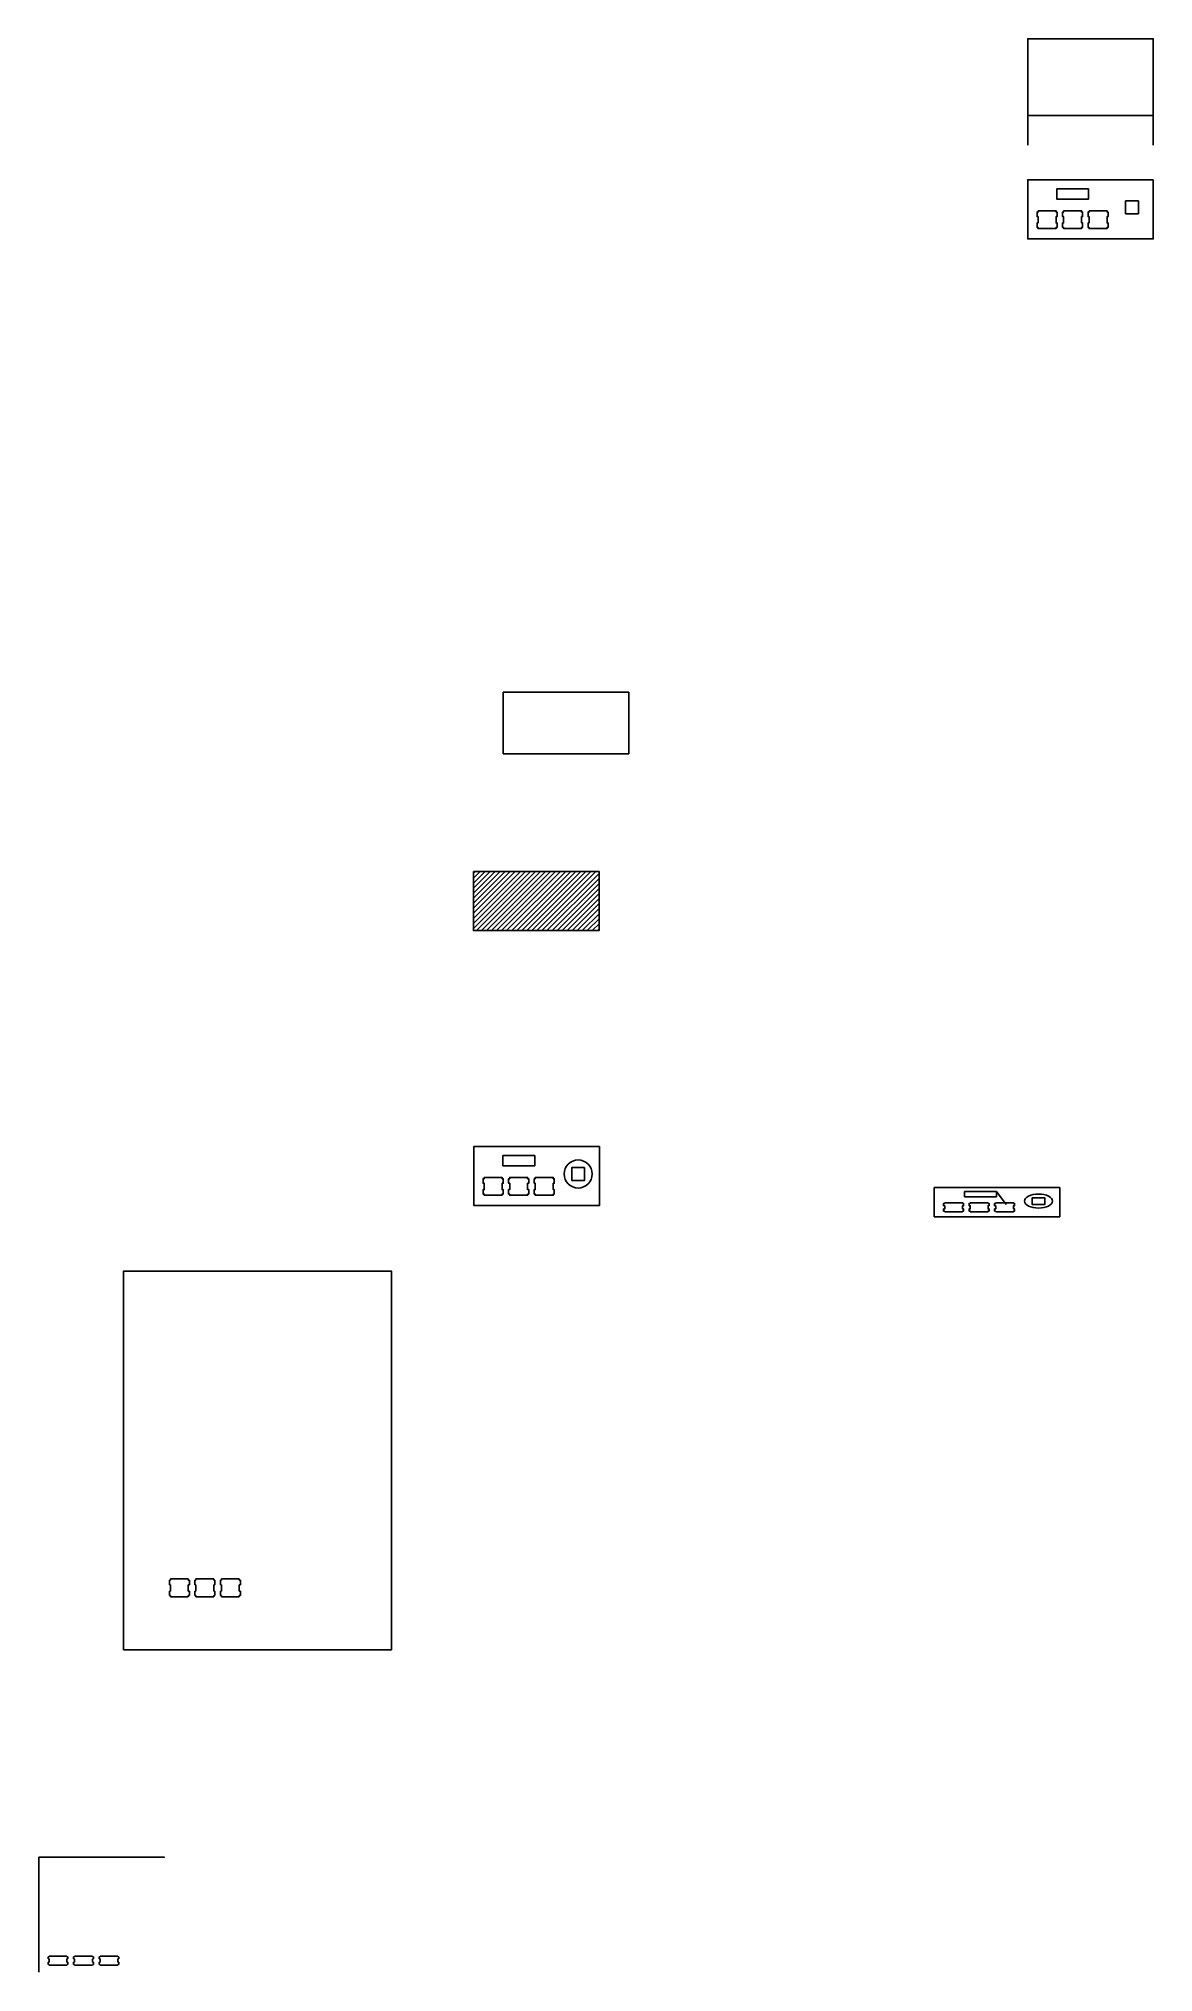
# Model space of a CAD drawing. Header units: centimetres. Extents: x 1 to 88, y 8 to 159.
import ezdxf

# ---------------------------------------------------------------- set-up
doc = ezdxf.new("R2010")
doc.units = ezdxf.units.CM
doc.layers.add('BLACK', color=1, linetype='Continuous')

msp = doc.modelspace()

# ---------------------------------------------------------------- hatches: boundary and pattern name
h = msp.add_hatch()
h.set_pattern_fill('ANSI31', color=256, scale=0.088)
h.paths.add_polyline_path([(44.65, 94.19), (34.8, 94.19), (34.8, 89.56), (44.65, 89.56)])

# ---------------------------------------------------------------- linework, layer by layer
for p, q in [((37.14, 108.24, 3.64), (37.14, 103.42, 3.64)), ((46.99, 108.24, 3.64), (37.14, 108.24, 3.64)), ((37.14, 108.24, 3.84), (46.99, 108.24, 3.84)), ((37.14, 103.42, 3.84), (37.14, 108.24, 3.84)), ((37.14, 108.24, 3.64), (37.14, 108.24, 3.84)), ((37.14, 108.24, 3.64), (37.14, 103.42, 3.64)), ((46.99, 108.24, 3.64), (37.14, 108.24, 3.64)), ((37.14, 108.24, 3.84), (46.99, 108.24, 3.84)), ((37.14, 103.42, 3.84), (37.14, 108.24, 3.84)), ((37.14, 108.24, 3.64), (37.14, 108.24, 3.84)), ((46.99, 103.42, 3.64), (46.99, 108.24, 3.64)), ((46.99, 108.24, 3.84), (46.99, 103.42, 3.84)), ((46.99, 108.24, 3.64), (46.99, 108.24, 3.84)), ((46.99, 103.42, 3.64), (46.99, 108.24, 3.64)), ((46.99, 108.24, 3.84), (46.99, 103.42, 3.84)), ((46.99, 108.24, 3.64), (46.99, 108.24, 3.84)), ((37.14, 103.42, 3.64), (46.99, 103.42, 3.64)), ((46.99, 103.42, 3.84), (37.14, 103.42, 3.84)), ((37.14, 103.42, 3.64), (37.14, 103.42, 3.84)), ((37.14, 103.42, 3.64), (46.99, 103.42, 3.64)), ((46.99, 103.42, 3.84), (37.14, 103.42, 3.84)), ((37.14, 103.42, 3.64), (37.14, 103.42, 3.84)), ((46.99, 103.42, 3.64), (46.99, 103.42, 3.84)), ((46.99, 103.42, 3.64), (46.99, 103.42, 3.84)), ((44.68, 72.63, 0.2), (34.83, 72.63, 0.2)), ((34.83, 72.63, 0.2), (34.83, 68, 0.2)), ((44.68, 72.63, 0.2), (34.83, 72.63, 0.2)), ((34.83, 72.63, 0.2), (34.83, 68, 0.2)), ((44.68, 68, 0.2), (44.68, 72.63, 0.2)), ((44.68, 68, 0.2), (44.68, 72.63, 0.2)), ((35.65, 70.2, 0.2), (37.05, 70.2, 0.2)), ((35.65, 70.2, 0.2), (37.05, 70.2, 0.2)), ((37.05, 70.2, 0.2), (37.05, 70.1, 0.2)), ((37.05, 70.2, 0.2), (37.05, 70.1, 0.2)), ((37.65, 70.2, 0.2), (39.05, 70.2, 0.2)), ((37.65, 70.2, 0.2), (39.05, 70.2, 0.2)), ((39.05, 70.2, 0.2), (39.05, 70.1, 0.2)), ((39.05, 70.2, 0.2), (39.05, 70.1, 0.2)), ((39.65, 70.2, 0.2), (41.05, 70.2, 0.2)), ((39.65, 70.2, 0.2), (41.05, 70.2, 0.2)), ((41.05, 70.2, 0.2), (41.05, 70.1, 0.2)), ((41.05, 70.2, 0.2), (41.05, 70.1, 0.2)), ((34.83, 68, 0.2), (44.68, 68, 0.2)), ((34.83, 68, 0.2), (44.68, 68, 0.2)), ((0.71, 7.88, 0.1), (0.71, 16.9, 0.1))]:
    msp.add_line(p, q)
at = {"extrusion": (-1, 0, 0)}
for p, q in [((34.83, 72.63, 0.2), (34.83, 68, 0.2)), ((70.93, 69.42, 4.21), (70.93, 67.11, 0.2))]:
    msp.add_line(p, q, dxfattribs=at)
at = {"extrusion": (0, 1, 0)}
msp.add_line((44.68, 72.63, 0.2), (34.83, 72.63, 0.2), dxfattribs=at)
at = {"extrusion": (1, 0, 0)}
for p, q in [((44.68, 68, 0.2), (44.68, 72.63, 0.2)), ((80.78, 67.11, 0.2), (80.78, 69.42, 4.21))]:
    msp.add_line(p, q, dxfattribs=at)
at = {"extrusion": (0, 0.5, 0.866025)}
msp.add_line((80.78, 69.42, 4.21), (70.93, 69.42, 4.21), dxfattribs=at)
at = {"extrusion": (0, -0.866025, 0.5)}
for p, q in [((80.78, 69.42, 4.21), (70.93, 69.42, 4.21)), ((70.93, 69.42, 4.21), (70.93, 67.11, 0.2)), ((80.78, 69.42, 4.21), (70.93, 69.42, 4.21)), ((70.93, 69.42, 4.21), (70.93, 67.11, 0.2)), ((80.78, 69.42, 4.21), (70.93, 69.42, 4.21)), ((70.93, 69.42, 4.21), (70.93, 67.11, 0.2)), ((80.78, 67.11, 0.2), (80.78, 69.42, 4.21)), ((80.78, 67.11, 0.2), (80.78, 69.42, 4.21)), ((80.78, 67.11, 0.2), (80.78, 69.42, 4.21)), ((70.93, 67.11, 0.2), (80.78, 67.11, 0.2)), ((70.93, 67.11, 0.2), (80.78, 67.11, 0.2)), ((70.93, 67.11, 0.2), (80.78, 67.11, 0.2)), ((71.75, 68.21, 2.1), (73.15, 68.21, 2.1)), ((71.75, 68.21, 2.1), (73.15, 68.21, 2.1)), ((73.15, 68.21, 2.1), (73.15, 68.16, 2.02)), ((73.15, 68.21, 2.1), (73.15, 68.16, 2.02)), ((73.75, 68.21, 2.1), (75.15, 68.21, 2.1)), ((73.75, 68.21, 2.1), (75.15, 68.21, 2.1)), ((75.15, 68.21, 2.1), (75.15, 68.16, 2.02)), ((75.15, 68.21, 2.1), (75.15, 68.16, 2.02)), ((75.75, 68.21, 2.1), (77.15, 68.21, 2.1)), ((75.75, 68.21, 2.1), (77.15, 68.21, 2.1)), ((77.15, 68.21, 2.1), (77.15, 68.16, 2.02)), ((77.15, 68.21, 2.1), (77.15, 68.16, 2.02))]:
    msp.add_line(p, q, dxfattribs=at)
at = {"extrusion": (0, -1, 0)}
msp.add_line((34.83, 68, 0.2), (44.68, 68, 0.2), dxfattribs=at)
at = {"extrusion": (0, -0.5, -0.866025)}
msp.add_line((70.93, 67.11, 0.2), (80.78, 67.11, 0.2), dxfattribs=at)
for points, elevation in [([(78.26, 153.45), (88.11, 153.45), (88.11, 159.48), (78.26, 159.48)], 4.01), ([(34.8, 94.19), (34.8, 89.56), (44.65, 89.56), (44.65, 94.19)], 0.2), ([(44.68, 72.63), (34.83, 72.63), (34.83, 68), (44.68, 68)], 0.2), ([(35.65, 70.2), (35.65, 70.1), (35.56, 70.1), (35.56, 69.75), (35.65, 69.75), (35.65, 69.25), (35.56, 69.25), (35.56, 68.9), (35.65, 68.9), (35.65, 68.8), (37.05, 68.8), (37.05, 68.9), (37.13, 68.9), (37.13, 69.25), (37.05, 69.25), (37.05, 69.75), (37.13, 69.75), (37.13, 70.1), (37.05, 70.1), (37.05, 70.2)], 0.2), ([(35.65, 70.1), (35.56, 70.1), (35.56, 69.75), (35.65, 69.75), (35.65, 69.25), (35.56, 69.25), (35.56, 68.9), (35.65, 68.9), (35.65, 68.8), (37.05, 68.8), (37.05, 68.9), (37.13, 68.9), (37.13, 69.25), (37.05, 69.25), (37.05, 69.75), (37.13, 69.75), (37.13, 70.1), (37.05, 70.1), (37.13, 70.1), (37.13, 69.75), (37.05, 69.75), (37.05, 69.25), (37.13, 69.25), (37.13, 68.9), (37.05, 68.9), (37.05, 68.8), (35.65, 68.8), (35.65, 68.9), (35.56, 68.9), (35.56, 69.25), (35.65, 69.25), (35.65, 69.75), (35.56, 69.75), (35.56, 70.1), (35.65, 70.1), (35.65, 70.2)], 0.2), ([(37.65, 70.2), (37.65, 70.1), (37.56, 70.1), (37.56, 69.75), (37.65, 69.75), (37.65, 69.25), (37.56, 69.25), (37.56, 68.9), (37.65, 68.9), (37.65, 68.8), (39.05, 68.8), (39.05, 68.9), (39.13, 68.9), (39.13, 69.25), (39.05, 69.25), (39.05, 69.75), (39.13, 69.75), (39.13, 70.1), (39.05, 70.1), (39.05, 70.2)], 0.2), ([(37.65, 70.1), (37.56, 70.1), (37.56, 69.75), (37.65, 69.75), (37.65, 69.25), (37.56, 69.25), (37.56, 68.9), (37.65, 68.9), (37.65, 68.8), (39.05, 68.8), (39.05, 68.9), (39.13, 68.9), (39.13, 69.25), (39.05, 69.25), (39.05, 69.75), (39.13, 69.75), (39.13, 70.1), (39.05, 70.1), (39.13, 70.1), (39.13, 69.75), (39.05, 69.75), (39.05, 69.25), (39.13, 69.25), (39.13, 68.9), (39.05, 68.9), (39.05, 68.8), (37.65, 68.8), (37.65, 68.9), (37.56, 68.9), (37.56, 69.25), (37.65, 69.25), (37.65, 69.75), (37.56, 69.75), (37.56, 70.1), (37.65, 70.1), (37.65, 70.2)], 0.2), ([(39.65, 70.2), (39.65, 70.1), (39.56, 70.1), (39.56, 69.75), (39.65, 69.75), (39.65, 69.25), (39.56, 69.25), (39.56, 68.9), (39.65, 68.9), (39.65, 68.8), (41.05, 68.8), (41.05, 68.9), (41.13, 68.9), (41.13, 69.25), (41.05, 69.25), (41.05, 69.75), (41.13, 69.75), (41.13, 70.1), (41.05, 70.1), (41.05, 70.2)], 0.2), ([(39.65, 70.1), (39.56, 70.1), (39.56, 69.75), (39.65, 69.75), (39.65, 69.25), (39.56, 69.25), (39.56, 68.9), (39.65, 68.9), (39.65, 68.8), (41.05, 68.8), (41.05, 68.9), (41.13, 68.9), (41.13, 69.25), (41.05, 69.25), (41.05, 69.75), (41.13, 69.75), (41.13, 70.1), (41.05, 70.1), (41.13, 70.1), (41.13, 69.75), (41.05, 69.75), (41.05, 69.25), (41.13, 69.25), (41.13, 68.9), (41.05, 68.9), (41.05, 68.8), (39.65, 68.8), (39.65, 68.9), (39.56, 68.9), (39.56, 69.25), (39.65, 69.25), (39.65, 69.75), (39.56, 69.75), (39.56, 70.1), (39.65, 70.1), (39.65, 70.2)], 0.2), ([(43.51, 70.97), (42.51, 70.97), (42.51, 69.97), (43.51, 69.97)], 0.2), ([(0.71, 16.9), (10.56, 16.9), (10.56, 16.9), (0.71, 16.9)], 0.1), ([(0.71, 16.9), (10.56, 16.9), (10.56, 16.9), (0.71, 16.9)], 0.1)]:
    msp.add_lwpolyline(points, close=True, dxfattribs=dict(elevation=elevation))
for points in [[(88.11, 148.42), (78.26, 148.42), (78.26, 143.79), (88.11, 143.79)], [(83.04, 147.71), (80.54, 147.71), (80.54, 146.91), (83.04, 146.91)], [(79.08, 145.99), (79.08, 145.89), (79, 145.89), (79, 145.54), (79.08, 145.54), (79.08, 145.04), (79, 145.04), (79, 144.69), (79.08, 144.69), (79.08, 144.59), (80.48, 144.59), (80.48, 144.69), (80.56, 144.69), (80.56, 145.04), (80.48, 145.04), (80.48, 145.54), (80.56, 145.54), (80.56, 145.89), (80.48, 145.89), (80.48, 145.99)], [(81.08, 145.99), (81.08, 145.89), (81, 145.89), (81, 145.54), (81.08, 145.54), (81.08, 145.04), (81, 145.04), (81, 144.69), (81.08, 144.69), (81.08, 144.59), (82.48, 144.59), (82.48, 144.69), (82.56, 144.69), (82.56, 145.04), (82.48, 145.04), (82.48, 145.54), (82.56, 145.54), (82.56, 145.89), (82.48, 145.89), (82.48, 145.99)], [(83.08, 145.99), (83.08, 145.89), (83, 145.89), (83, 145.54), (83.08, 145.54), (83.08, 145.04), (83, 145.04), (83, 144.69), (83.08, 144.69), (83.08, 144.59), (84.48, 144.59), (84.48, 144.69), (84.56, 144.69), (84.56, 145.04), (84.48, 145.04), (84.48, 145.54), (84.56, 145.54), (84.56, 145.89), (84.48, 145.89), (84.48, 145.99)], [(86.94, 146.76), (85.94, 146.76), (85.94, 145.76), (86.94, 145.76)], [(39.61, 71.92), (37.11, 71.92), (37.11, 71.12), (39.61, 71.12)], [(7.37, 33.16), (28.37, 33.16), (28.37, 62.86), (7.37, 62.86)]]:
    msp.add_lwpolyline(points, close=True)
at = {"elevation": 3.64}
msp.add_lwpolyline([(73.31, 69.09), (75.81, 69.09), (76.57, 68.07)], dxfattribs=at)
at = {"extrusion": (0, -0.866025, 0.5), "elevation": -58.02}
for points in [[(71.75, 35.92), (71.75, 35.83), (71.66, 35.83), (71.66, 35.48), (71.75, 35.48), (71.75, 34.97), (71.66, 34.97), (71.66, 34.62), (71.75, 34.62), (71.75, 34.52), (73.15, 34.52), (73.15, 34.62), (73.23, 34.62), (73.23, 34.97), (73.15, 34.97), (73.15, 35.48), (73.23, 35.48), (73.23, 35.83), (73.15, 35.83), (73.15, 35.92)], [(71.75, 35.83), (71.66, 35.83), (71.66, 35.48), (71.75, 35.48), (71.75, 34.97), (71.66, 34.97), (71.66, 34.62), (71.75, 34.62), (71.75, 34.52), (73.15, 34.52), (73.15, 34.62), (73.23, 34.62), (73.23, 34.97), (73.15, 34.97), (73.15, 35.48), (73.23, 35.48), (73.23, 35.83), (73.15, 35.83), (73.23, 35.83), (73.23, 35.48), (73.15, 35.48), (73.15, 34.97), (73.23, 34.97), (73.23, 34.62), (73.15, 34.62), (73.15, 34.52), (71.75, 34.52), (71.75, 34.62), (71.66, 34.62), (71.66, 34.97), (71.75, 34.97), (71.75, 35.48), (71.66, 35.48), (71.66, 35.83), (71.75, 35.83), (71.75, 35.92)], [(73.75, 35.92), (73.75, 35.83), (73.66, 35.83), (73.66, 35.48), (73.75, 35.48), (73.75, 34.97), (73.66, 34.97), (73.66, 34.62), (73.75, 34.62), (73.75, 34.52), (75.15, 34.52), (75.15, 34.62), (75.23, 34.62), (75.23, 34.97), (75.15, 34.97), (75.15, 35.48), (75.23, 35.48), (75.23, 35.83), (75.15, 35.83), (75.15, 35.92)], [(73.75, 35.83), (73.66, 35.83), (73.66, 35.48), (73.75, 35.48), (73.75, 34.97), (73.66, 34.97), (73.66, 34.62), (73.75, 34.62), (73.75, 34.52), (75.15, 34.52), (75.15, 34.62), (75.23, 34.62), (75.23, 34.97), (75.15, 34.97), (75.15, 35.48), (75.23, 35.48), (75.23, 35.83), (75.15, 35.83), (75.23, 35.83), (75.23, 35.48), (75.15, 35.48), (75.15, 34.97), (75.23, 34.97), (75.23, 34.62), (75.15, 34.62), (75.15, 34.52), (73.75, 34.52), (73.75, 34.62), (73.66, 34.62), (73.66, 34.97), (73.75, 34.97), (73.75, 35.48), (73.66, 35.48), (73.66, 35.83), (73.75, 35.83), (73.75, 35.92)], [(75.75, 35.92), (75.75, 35.83), (75.66, 35.83), (75.66, 35.48), (75.75, 35.48), (75.75, 34.97), (75.66, 34.97), (75.66, 34.62), (75.75, 34.62), (75.75, 34.52), (77.15, 34.52), (77.15, 34.62), (77.23, 34.62), (77.23, 34.97), (77.15, 34.97), (77.15, 35.48), (77.23, 35.48), (77.23, 35.83), (77.15, 35.83), (77.15, 35.92)], [(75.75, 35.83), (75.66, 35.83), (75.66, 35.48), (75.75, 35.48), (75.75, 34.97), (75.66, 34.97), (75.66, 34.62), (75.75, 34.62), (75.75, 34.52), (77.15, 34.52), (77.15, 34.62), (77.23, 34.62), (77.23, 34.97), (77.15, 34.97), (77.15, 35.48), (77.23, 35.48), (77.23, 35.83), (77.15, 35.83), (77.23, 35.83), (77.23, 35.48), (77.15, 35.48), (77.15, 34.97), (77.23, 34.97), (77.23, 34.62), (77.15, 34.62), (77.15, 34.52), (75.75, 34.52), (75.75, 34.62), (75.66, 34.62), (75.66, 34.97), (75.75, 34.97), (75.75, 35.48), (75.66, 35.48), (75.66, 35.83), (75.75, 35.83), (75.75, 35.92)]]:
    msp.add_lwpolyline(points, close=True, dxfattribs=at)
for points in [[(88.11, 159.48, -0.02), (78.26, 159.48, -0.02), (78.26, 159.48, 4.01)], [(78.26, 151.14, 0), (78.26, 159.48, 0)], [(88.11, 151.14, 0), (88.11, 153.45, 4.01), (88.11, 159.48, 4.01), (88.11, 159.48, -0.02), (88.11, 151.14, 0)]]:
    msp.add_polyline3d(points)
for points in [[(75.81, 69.09, 3.64), (75.81, 68.69, 2.95), (73.31, 68.69, 2.95), (73.31, 69.09, 3.64), (75.81, 69.09, 3.64), (75.81, 68.69, 2.95), (75.81, 69.09, 3.64), (73.31, 69.09, 3.64), (73.31, 68.69, 2.95), (75.81, 68.69, 2.95), (73.31, 68.69, 2.95), (75.81, 68.69, 2.95)], [(73.31, 68.69, 2.95), (73.31, 69.09, 3.64), (75.81, 69.09, 3.64), (73.31, 69.09, 3.64)], [(79.61, 68.59, 2.77), (79.61, 68.09, 1.91), (78.61, 68.09, 1.91), (78.61, 68.59, 2.77), (79.61, 68.59, 2.77), (79.61, 68.09, 1.91), (79.61, 68.59, 2.77), (78.61, 68.59, 2.77), (78.61, 68.09, 1.91), (79.61, 68.09, 1.91), (78.61, 68.09, 1.91), (79.61, 68.09, 1.91)], [(78.61, 68.09, 1.91), (78.61, 68.59, 2.77), (79.61, 68.59, 2.77), (78.61, 68.59, 2.77)]]:
    msp.add_polyline3d(points, close=True)
msp.add_circle((43.01, 70.47, 0.2), 1.1)
msp.add_circle((43.01, 70.47, 0.2), 1.1)
msp.add_circle((43.01, 70.47, 0.2), 1.1)
msp.add_circle((43.01, 70.47, 0.2), 1.1)
at = {"extrusion": (0, -0.866025, 0.5)}
msp.add_circle((79.11, 36.2, -58.02), 1.1, dxfattribs=at)
msp.add_circle((79.11, 36.2, -58.02), 1.1, dxfattribs=at)
msp.add_circle((79.11, 36.2, -58.02), 1.1, dxfattribs=at)
msp.add_circle((79.11, 36.2, -58.02), 1.1, dxfattribs=at)
at = {"layer": 'BLACK'}
for p, q in [((10.96, 38.62), (11.04, 38.62)), ((10.96, 38.27), (10.96, 38.62)), ((11.04, 38.27), (10.96, 38.27)), ((11.04, 38.62), (11.04, 38.72)), ((11.04, 38.72), (12.44, 38.72)), ((11.04, 37.77), (11.04, 38.27)), ((12.44, 38.72), (12.44, 38.62)), ((12.44, 38.62), (12.52, 38.62)), ((12.44, 38.27), (12.44, 37.77)), ((12.52, 38.27), (12.44, 38.27)), ((12.52, 38.62), (12.52, 38.27)), ((12.96, 38.62), (13.04, 38.62)), ((12.96, 38.27), (12.96, 38.62)), ((13.04, 38.27), (12.96, 38.27)), ((13.04, 38.62), (13.04, 38.72)), ((13.04, 38.72), (14.44, 38.72)), ((13.04, 37.77), (13.04, 38.27)), ((14.44, 38.72), (14.44, 38.62)), ((14.44, 38.62), (14.52, 38.62)), ((14.44, 38.27), (14.44, 37.77)), ((14.52, 38.27), (14.44, 38.27)), ((14.52, 38.62), (14.52, 38.27)), ((14.96, 38.62), (15.04, 38.62)), ((14.96, 38.27), (14.96, 38.62)), ((15.04, 38.27), (14.96, 38.27)), ((15.04, 38.62), (15.04, 38.72)), ((15.04, 38.72), (16.44, 38.72)), ((15.04, 37.77), (15.04, 38.27)), ((16.44, 38.72), (16.44, 38.62)), ((16.44, 38.62), (16.52, 38.62)), ((16.44, 38.27), (16.44, 37.77)), ((16.52, 38.27), (16.44, 38.27)), ((16.52, 38.62), (16.52, 38.27)), ((10.96, 37.77), (11.04, 37.77)), ((10.96, 37.42), (10.96, 37.77)), ((11.04, 37.42), (10.96, 37.42)), ((11.04, 37.32), (11.04, 37.42)), ((12.44, 37.32), (11.04, 37.32)), ((12.44, 37.77), (12.52, 37.77)), ((12.44, 37.42), (12.44, 37.32)), ((12.52, 37.42), (12.44, 37.42)), ((12.52, 37.77), (12.52, 37.42)), ((12.96, 37.77), (13.04, 37.77)), ((12.96, 37.42), (12.96, 37.77)), ((13.04, 37.42), (12.96, 37.42)), ((13.04, 37.32), (13.04, 37.42)), ((14.44, 37.32), (13.04, 37.32)), ((14.44, 37.77), (14.52, 37.77)), ((14.44, 37.42), (14.44, 37.32)), ((14.52, 37.42), (14.44, 37.42)), ((14.52, 37.77), (14.52, 37.42)), ((14.96, 37.77), (15.04, 37.77)), ((14.96, 37.42), (14.96, 37.77)), ((15.04, 37.42), (14.96, 37.42)), ((15.04, 37.32), (15.04, 37.42)), ((16.44, 37.32), (15.04, 37.32)), ((16.44, 37.77), (16.52, 37.77)), ((16.44, 37.42), (16.44, 37.32)), ((16.52, 37.42), (16.44, 37.42)), ((16.52, 37.77), (16.52, 37.42))]:
    msp.add_line(p, q, dxfattribs=at)
at = {"layer": 'BLACK', "extrusion": (0, -0.866025, 0.5)}
for p, q in [((1.44, 9.1, 1.82), (1.52, 9.1, 1.82)), ((1.44, 8.93, 1.52), (1.44, 9.1, 1.82)), ((1.52, 9.1, 1.82), (1.52, 9.15, 1.9)), ((1.52, 9.15, 1.9), (2.92, 9.15, 1.9)), ((2.92, 9.15, 1.9), (2.92, 9.1, 1.82)), ((2.92, 9.1, 1.82), (3, 9.1, 1.82)), ((3, 9.1, 1.82), (3, 8.93, 1.52)), ((3.44, 9.1, 1.82), (3.52, 9.1, 1.82)), ((3.44, 8.93, 1.52), (3.44, 9.1, 1.82)), ((3.52, 9.1, 1.82), (3.52, 9.15, 1.9)), ((3.52, 9.15, 1.9), (4.92, 9.15, 1.9)), ((4.92, 9.15, 1.9), (4.92, 9.1, 1.82)), ((4.92, 9.1, 1.82), (5, 9.1, 1.82)), ((5, 9.1, 1.82), (5, 8.93, 1.52)), ((5.44, 9.1, 1.82), (5.52, 9.1, 1.82)), ((5.44, 8.93, 1.52), (5.44, 9.1, 1.82)), ((5.52, 9.1, 1.82), (5.52, 9.15, 1.9)), ((5.52, 9.15, 1.9), (6.92, 9.15, 1.9)), ((6.92, 9.15, 1.9), (6.92, 9.1, 1.82)), ((6.92, 9.1, 1.82), (7, 9.1, 1.82)), ((7, 9.1, 1.82), (7, 8.93, 1.52)), ((1.52, 8.93, 1.52), (1.44, 8.93, 1.52)), ((1.44, 8.67, 1.08), (1.52, 8.67, 1.08)), ((1.44, 8.5, 0.78), (1.44, 8.67, 1.08)), ((1.52, 8.5, 0.78), (1.44, 8.5, 0.78)), ((1.52, 8.67, 1.08), (1.52, 8.93, 1.52)), ((1.52, 8.45, 0.69), (1.52, 8.5, 0.78)), ((2.92, 8.45, 0.69), (1.52, 8.45, 0.69)), ((2.92, 8.93, 1.52), (2.92, 8.67, 1.08)), ((3, 8.93, 1.52), (2.92, 8.93, 1.52)), ((2.92, 8.67, 1.08), (3, 8.67, 1.08)), ((2.92, 8.5, 0.78), (2.92, 8.45, 0.69)), ((3, 8.5, 0.78), (2.92, 8.5, 0.78)), ((3, 8.67, 1.08), (3, 8.5, 0.78)), ((3.52, 8.93, 1.52), (3.44, 8.93, 1.52)), ((3.44, 8.67, 1.08), (3.52, 8.67, 1.08)), ((3.44, 8.5, 0.78), (3.44, 8.67, 1.08)), ((3.52, 8.5, 0.78), (3.44, 8.5, 0.78)), ((3.52, 8.67, 1.08), (3.52, 8.93, 1.52)), ((3.52, 8.45, 0.69), (3.52, 8.5, 0.78)), ((4.92, 8.45, 0.69), (3.52, 8.45, 0.69)), ((4.92, 8.93, 1.52), (4.92, 8.67, 1.08)), ((5, 8.93, 1.52), (4.92, 8.93, 1.52)), ((4.92, 8.67, 1.08), (5, 8.67, 1.08)), ((4.92, 8.5, 0.78), (4.92, 8.45, 0.69)), ((5, 8.5, 0.78), (4.92, 8.5, 0.78)), ((5, 8.67, 1.08), (5, 8.5, 0.78)), ((5.52, 8.93, 1.52), (5.44, 8.93, 1.52)), ((5.44, 8.67, 1.08), (5.52, 8.67, 1.08)), ((5.44, 8.5, 0.78), (5.44, 8.67, 1.08)), ((5.52, 8.5, 0.78), (5.44, 8.5, 0.78)), ((5.52, 8.67, 1.08), (5.52, 8.93, 1.52)), ((5.52, 8.45, 0.69), (5.52, 8.5, 0.78)), ((6.92, 8.45, 0.69), (5.52, 8.45, 0.69)), ((6.92, 8.93, 1.52), (6.92, 8.67, 1.08)), ((7, 8.93, 1.52), (6.92, 8.93, 1.52)), ((6.92, 8.67, 1.08), (7, 8.67, 1.08)), ((6.92, 8.5, 0.78), (6.92, 8.45, 0.69)), ((7, 8.5, 0.78), (6.92, 8.5, 0.78)), ((7, 8.67, 1.08), (7, 8.5, 0.78))]:
    msp.add_line(p, q, dxfattribs=at)

doc.saveas('drawing.dxf')
